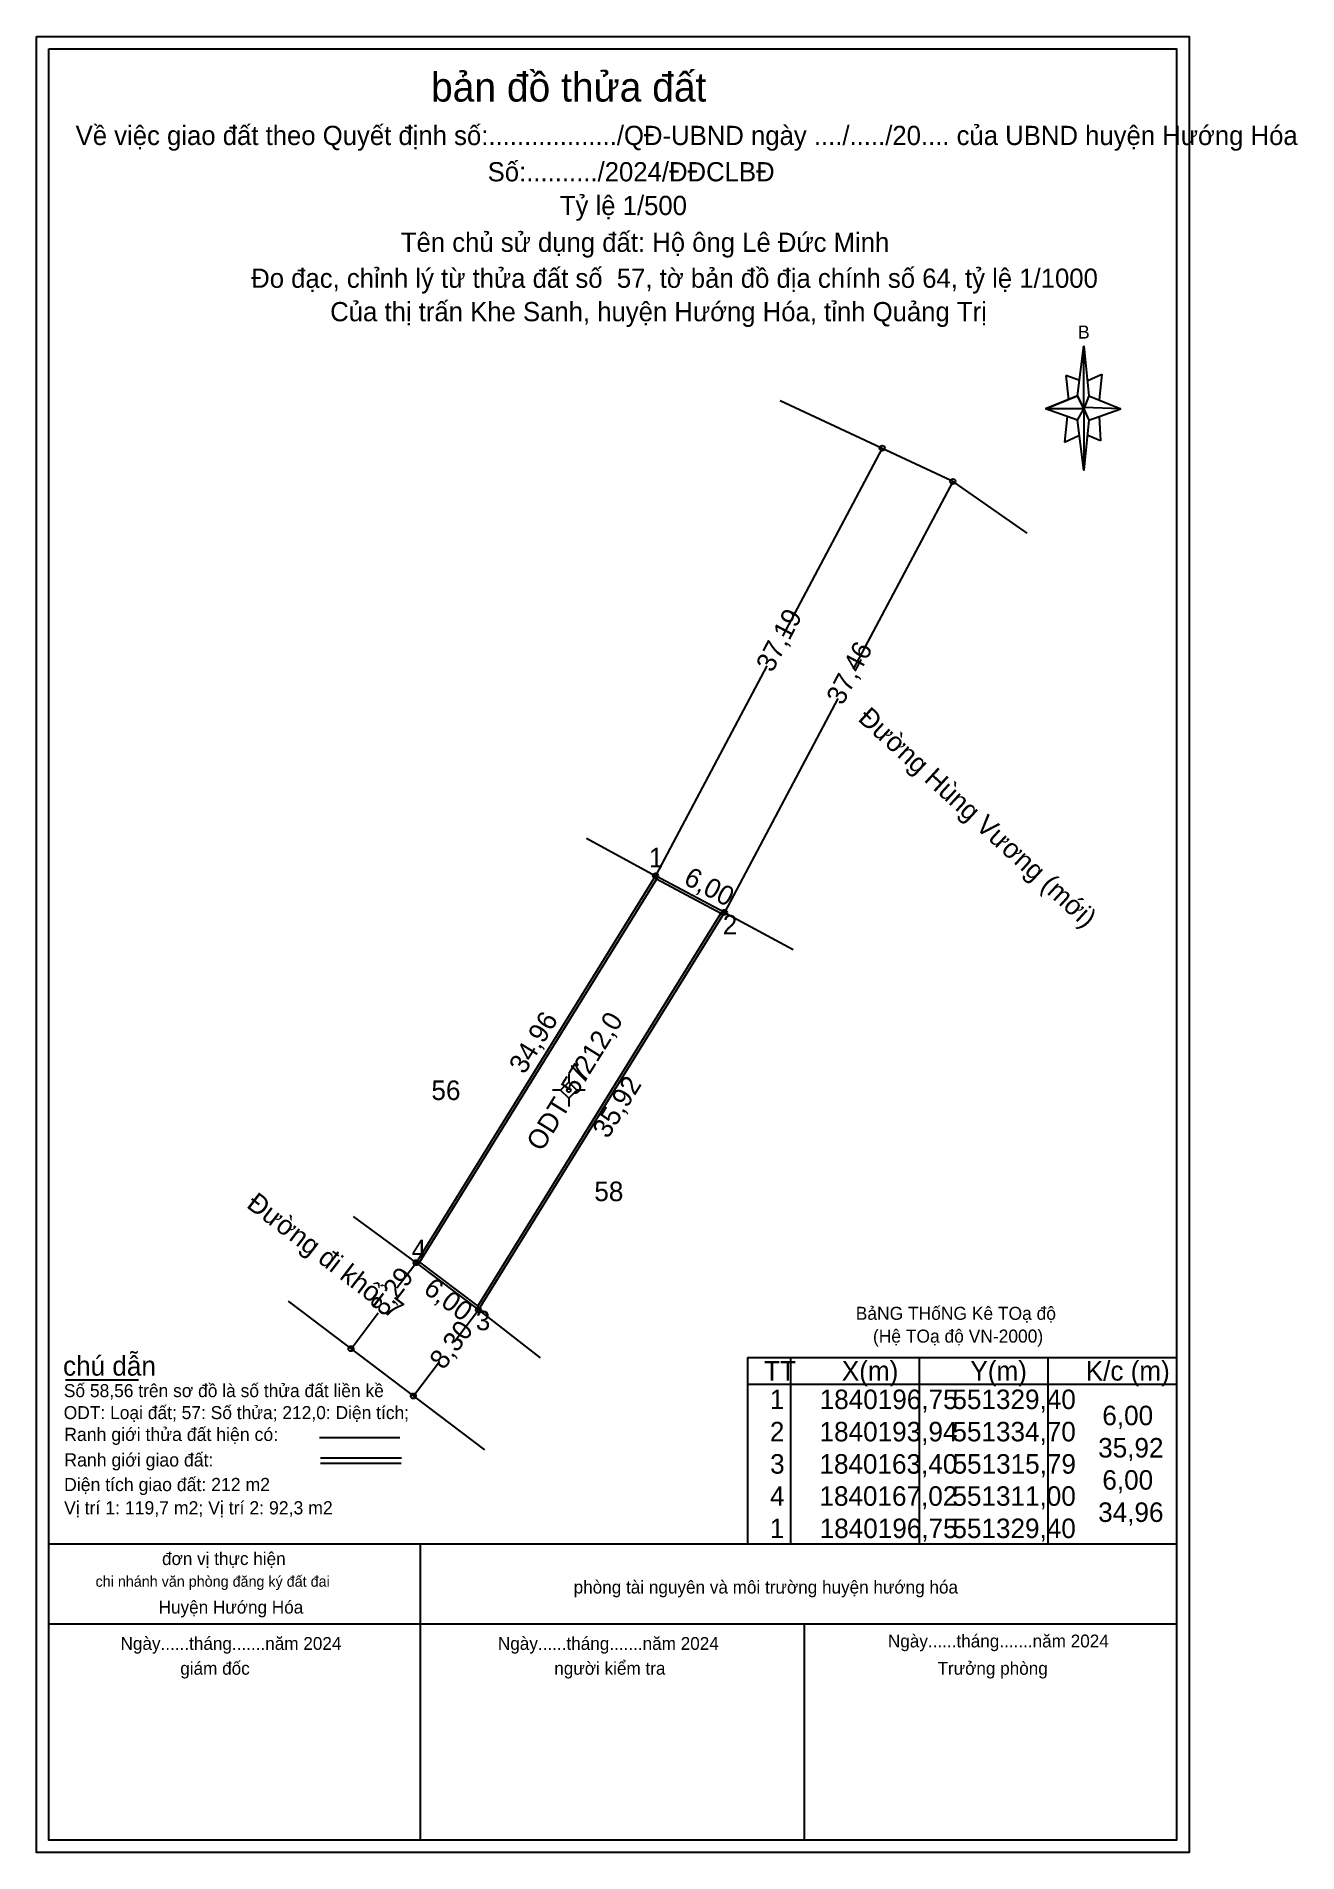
# Model space of a CAD drawing. Extents: x 551282 to 551379, y 1840122 to 1840261.
import ezdxf

# ---------------------------------------------------------------- set-up
doc = ezdxf.new("R2010")
doc.units = 0
for name, color, linetype in [('Level 1', 7, 'Continuous'), ('Level 10', 7, 'Continuous'), ('Level 11', 7, 'Continuous'), ('Level 13', 7, 'Continuous'), ('Level 16', 7, 'Continuous'), ('Level 2', 7, 'Continuous'), ('Level 22', 7, 'Continuous'), ('Level 4', 7, 'Continuous'), ('Level 5', 7, 'Continuous'), ('Level 59', 7, 'Continuous'), ('Level 8', 7, 'Continuous')]:
    doc.layers.add(name, color=color, linetype=linetype)

msp = doc.modelspace()

# ---------------------------------------------------------------- linework, layer by layer
at = {"layer": 'Level 10'}
msp.add_lwpolyline([(551334.7, 1840193.94), (551329.4, 1840196.75), (551311, 1840167.02), (551315.79, 1840163.4), (551334.7, 1840193.94)], dxfattribs=at)
at = {"layer": 'Level 11'}
for p, q in [((551322.74, 1840180.9), (551322.11, 1840180.27)), ((551322.74, 1840181.52), (551322.74, 1840180.9)), ((551323.36, 1840180.27), (551322.74, 1840180.9)), ((551322.11, 1840180.27), (551321.49, 1840180.27)), ((551322.11, 1840180.27), (551322.74, 1840179.65)), ((551322.74, 1840179.65), (551323.36, 1840180.27)), ((551322.74, 1840179.65), (551322.74, 1840179.02)), ((551323.99, 1840180.27), (551323.36, 1840180.27))]:
    msp.add_line(p, q, dxfattribs=at)
msp.add_circle((551322.74, 1840180.27), 0.15, dxfattribs=at)
at = {"layer": 'Level 16'}
for p, q in [((551324.1, 1840199.63), (551329.4, 1840196.75)), ((551334.7, 1840193.94), (551339.98, 1840191.09)), ((551306.17, 1840170.58), (551311, 1840167.02)), ((551301.17, 1840164.07), (551316.25, 1840152.63)), ((551315.79, 1840163.4), (551320.53, 1840159.72))]:
    msp.add_line(p, q, dxfattribs=at)
msp.add_lwpolyline([(551338.97, 1840233.27), (551352.1, 1840227.14), (551357.94, 1840223.08)], dxfattribs=at)
msp.add_lwpolyline([(551334.42, 1840193.86), (551329.47, 1840196.49), (551311.27, 1840167.07), (551315.74, 1840163.69)], close=True, dxfattribs=at)
at = {"layer": 'Level 22'}
for p, q in [((551361.82, 1840233.62), (551362.32, 1840237.46)), ((551362.02, 1840234.8), (551360.94, 1840235.2)), ((551360.94, 1840235.2), (551361.13, 1840233.33)), ((551362.61, 1840234.8), (551363.69, 1840235.29)), ((551363.69, 1840235.29), (551363.5, 1840233.33)), ((551361.82, 1840233.62), (551359.36, 1840232.64)), ((551359.36, 1840232.64), (551361.82, 1840233.62)), ((551362.32, 1840232.64), (551361.82, 1840233.62)), ((551361.82, 1840233.62), (551362.71, 1840231.75)), ((551362.71, 1840233.62), (551365.17, 1840232.64)), ((551361.82, 1840231.75), (551359.36, 1840232.64)), ((551362.32, 1840232.64), (551359.36, 1840232.64)), ((551361.04, 1840232.05), (551360.84, 1840230.08)), ((551365.17, 1840232.64), (551362.32, 1840232.73)), ((551362.32, 1840232.73), (551362.32, 1840232.64)), ((551362.32, 1840232.64), (551362.71, 1840231.75)), ((551362.71, 1840231.75), (551365.17, 1840232.64)), ((551362.71, 1840231.75), (551365.17, 1840232.64)), ((551363.5, 1840232.05), (551363.59, 1840230.18)), ((551362.71, 1840231.75), (551362.32, 1840227.91)), ((551360.84, 1840230.08), (551361.92, 1840230.57)), ((551363.59, 1840230.18), (551362.61, 1840230.57)), ((551284.05, 1840158.01), (551289.66, 1840158.01)), ((551303.57, 1840153.59), (551309.76, 1840153.59)), ((551303.66, 1840152.03), (551309.89, 1840152.03)), ((551303.66, 1840151.61), (551309.85, 1840151.61)), ((551282.78, 1840145.43), (551369.44, 1840145.43)), ((551311.34, 1840122.65), (551311.34, 1840145.38)), ((551282.78, 1840139.26), (551369.44, 1840139.26)), ((551340.86, 1840122.65), (551340.86, 1840139.26))]:
    msp.add_line(p, q, dxfattribs=at)
for points in [[(551281.82, 1840261.25), (551370.4, 1840261.25), (551370.4, 1840121.69), (551281.82, 1840121.69)], [(551282.78, 1840260.29), (551369.44, 1840260.29), (551369.44, 1840122.65), (551282.78, 1840122.65)], [(551362.32, 1840237.46), (551362.71, 1840233.62), (551362.32, 1840232.64)], [(551362.32, 1840232.64), (551362.32, 1840227.91), (551361.82, 1840231.75)]]:
    msp.add_lwpolyline(points, close=True, dxfattribs=at)
at = {"layer": 'Level 5'}
for p, q in [((551346.82, 1840229.61), (551339.16, 1840215.16)), ((551352.25, 1840227.04), (551344.6, 1840212.62)), ((551337.96, 1840212.89), (551329.4, 1840196.75)), ((551343.41, 1840210.38), (551334.7, 1840193.94)), ((551309.53, 1840165.08), (551311, 1840167.02)), ((551306, 1840160.41), (551308.09, 1840163.16)), ((551313.92, 1840160.93), (551315.79, 1840163.4)), ((551310.79, 1840156.78), (551312.79, 1840159.43))]:
    msp.add_line(p, q, dxfattribs=at)
at = {"layer": 'Level 59'}
for p, q in [((551336.48, 1840159.73), (551369.44, 1840159.73)), ((551336.48, 1840159.73), (551336.48, 1840145.43)), ((551339.77, 1840159.73), (551339.77, 1840145.43)), ((551349.66, 1840159.73), (551349.66, 1840145.43)), ((551359.55, 1840159.73), (551359.55, 1840145.43)), ((551369.44, 1840159.73), (551369.44, 1840145.43)), ((551336.48, 1840157.69), (551369.44, 1840157.69)), ((551336.48, 1840145.43), (551369.44, 1840145.43))]:
    msp.add_line(p, q, dxfattribs=at)
at = {"layer": 'Level 8'}
for centre in [(551346.82, 1840229.61), (551352.25, 1840227.04), (551329.4, 1840196.75), (551334.7, 1840193.94), (551311, 1840167.02), (551315.79, 1840163.4), (551306, 1840160.41), (551310.79, 1840156.78)]:
    msp.add_circle(centre, 0.2, dxfattribs=at)

# ---------------------------------------------------------------- texts
at = {"layer": 'Level 1'}
for s, rotation, p in [('Đường Hùng Vương (mới)', 317.5195, (551344.88, 1840208.73)), ('Đường đi khối 7', 322.5333, (551297.89, 1840171.33))]:
    msp.add_text(s, height=1.5, rotation=rotation, dxfattribs=at).set_placement(p)
at = {"layer": 'Level 13'}
for s, p in [('57', (551323.31, 1840179.78)), ('/', (551324.01, 1840180.92))]:
    msp.add_text(s, height=1.5, rotation=58.2465, dxfattribs=at).set_placement(p)
at = {"layer": 'Level 2'}
msp.add_text('ODT ', height=1.5, rotation=58.2465, dxfattribs=at).set_placement((551320.66, 1840175.49))
at = {"layer": 'Level 22'}
for s, height, p in [('bản đồ thửa đất', 2.2402, (551312.15, 1840256.24)), ('Về việc giao đất theo Quyết định số:................../QĐ-UBND ngày ..../...../20.... của UBND huyện Hướng Hóa ', 1.4763, (551284.84, 1840252.9)), ('Số:........../2024/ĐĐCLBĐ', 1.4763, (551316.5, 1840250.11)), ('Tỷ lệ 1/500', 1.4764, (551322.05, 1840247.52)), ('Tên chủ sử dụng đất: Hộ ông Lê Đức Minh', 1.4761, (551309.83, 1840244.69)), ('Đo đạc, chỉnh lý từ thửa đất số  57, tờ bản đồ địa chính số 64, tỷ lệ 1/1000', 1.4762, (551298.33, 1840241.93)), ('Của thị trấn Khe Sanh, huyện Hướng Hóa, tỉnh Quảng Trị', 1.4763, (551304.4, 1840239.36)), ('B', 1, (551361.87, 1840238.03)), ('56', 1.5, (551312.18, 1840179.52)), ('58', 1.5, (551324.7, 1840171.75)), ('BảNG THốNG Kê TOạ độ ', 1, (551344.79, 1840162.63)), ('(Hệ TOạ độ VN-2000)', 1, (551346.11, 1840160.88)), ('chú dẫn', 1.5, (551283.87, 1840158.34)), ('Số 58,56 trên sơ đồ là số thửa đất liền kề', 1, (551283.93, 1840156.69)), ('ODT: Loại đất; 57: Số thửa; 212,0: Diện tích;', 1, (551283.92, 1840155)), ('Ranh giới thửa đất hiện có:', 1.0152, (551283.96, 1840153.32)), ('Ranh giới giao đất:', 1.0152, (551283.97, 1840151.36)), ('Diện tích giao đất: 212 m2', 1.0138, (551283.95, 1840149.47)), ('Vị trí 1: 119,7 m2; Vị trí 2: 92,3 m2', 1.0138, (551283.95, 1840147.68)), ('đơn vị thực hiện', 0.9842, (551291.48, 1840143.79)), ('chi nhánh văn phòng đăng ký đất đai', 0.8234, (551286.37, 1840142.12)), ('phòng tài nguyên và môi trường huyện hướng hóa', 0.9842, (551323.11, 1840141.6)), ('Huyện Hướng Hóa', 0.9842, (551291.22, 1840140.06)), ('Ngày......tháng.......năm 2024', 0.9842, (551347.26, 1840137.46)), ('Ngày......tháng.......năm 2024', 0.9842, (551288.29, 1840137.27)), ('Ngày......tháng.......năm 2024', 0.9842, (551317.29, 1840137.27)), ('giám đốc', 0.984, (551292.88, 1840135.36)), ('người kiểm tra', 0.9842, (551321.62, 1840135.36)), ('Trưởng phòng', 0.9842, (551351.07, 1840135.36))]:
    msp.add_text(s, height=height, dxfattribs=at).set_placement(p)
at = {"layer": 'Level 4'}
msp.add_text('212,0', height=1.5, rotation=58.2465, dxfattribs=at).set_placement((551324.32, 1840181.4))
at = {"layer": 'Level 5'}
for s, rotation, p in [('37,19', 62.068, (551338.37, 1840212.3)), ('37,46', 62.068, (551343.77, 1840209.78)), ('6,00', 332.068, (551331.47, 1840196.17)), ('34,96', 58.2465, (551319.32, 1840181.43)), ('35,92', 58.2347, (551325.74, 1840176.48)), ('8,29', 52.9202, (551308.54, 1840162.82)), ('6,00', 322.9202, (551311.48, 1840164.79)), ('8,30', 52.9202, (551313.11, 1840158.72))]:
    msp.add_text(s, height=1.5, rotation=rotation, dxfattribs=at).set_placement(p)
at = {"layer": 'Level 59'}
for s, p in [(' TT', (551337.18, 1840157.96)), (' X(m)', (551343.16, 1840157.96)), (' Y(m)', (551353.04, 1840157.96)), ('K/c (m)', (551362.46, 1840157.96)), (' 1', (551337.63, 1840155.77)), (' 1840196,75', (551341.46, 1840155.77)), (' 551329,40', (551351.66, 1840155.77)), (' 6,00', (551363.18, 1840154.53)), (' 2', (551337.63, 1840153.29)), (' 1840193,94', (551341.45, 1840153.29)), (' 551334,70', (551351.66, 1840153.29)), (' 35,92', (551362.86, 1840152.05)), (' 3', (551337.65, 1840150.81)), (' 1840163,40', (551341.44, 1840150.81)), (' 551315,79', (551351.67, 1840150.81)), (' 6,00', (551363.18, 1840149.58)), (' 4', (551337.64, 1840148.34)), (' 1840167,02', (551341.44, 1840148.34)), (' 551311,00', (551351.66, 1840148.34)), (' 34,96', (551362.86, 1840147.1)), (' 1', (551337.63, 1840145.86)), (' 1840196,75', (551341.46, 1840145.86)), (' 551329,40', (551351.66, 1840145.86))]:
    msp.add_text(s, height=1.5, dxfattribs=at).set_placement(p)
at = {"layer": 'Level 8'}
for s, p in [('1', (551328.89, 1840197.4)), ('2', (551334.57, 1840192.24)), ('4', (551310.66, 1840167.28)), ('3', (551315.59, 1840161.83))]:
    msp.add_text(s, height=1.5, dxfattribs=at).set_placement(p)

doc.saveas('drawing.dxf')
